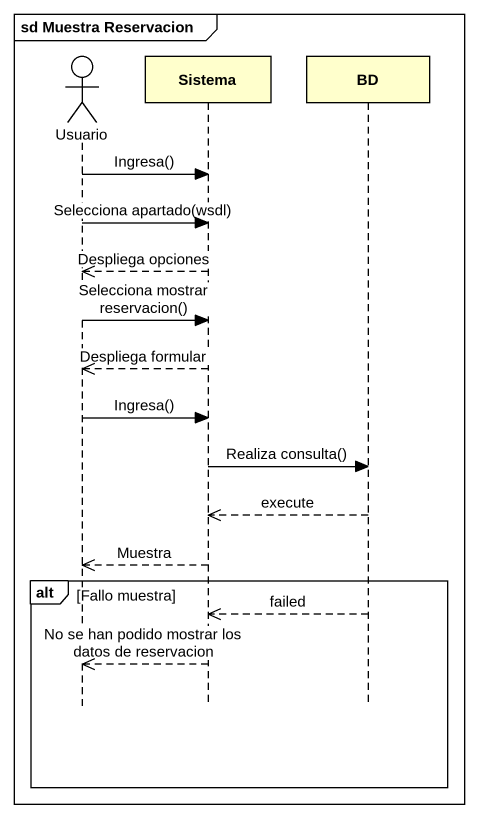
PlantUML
@startuml
mainframe sd Muestra Reservacion
hide footbox
actor Usuario
participant Sistema
participant BD

Usuario -> Sistema : Ingresa()
Usuario -> Sistema : Selecciona apartado(wsdl)
Sistema -->> Usuario : Despliega opciones
Usuario -> Sistema : Selecciona mostrar reservacion()
Sistema -->> Usuario : Despliega formular
Usuario -> Sistema : Ingresa()
Sistema -> BD : Realiza consulta()
BD -->> Sistema : execute
Sistema -->> Usuario : Muestra
alt Fallo muestra
  BD -->> Sistema : failed
  Sistema -->> Usuario : No se han podido mostrar los datos de reservacion
end
@enduml
